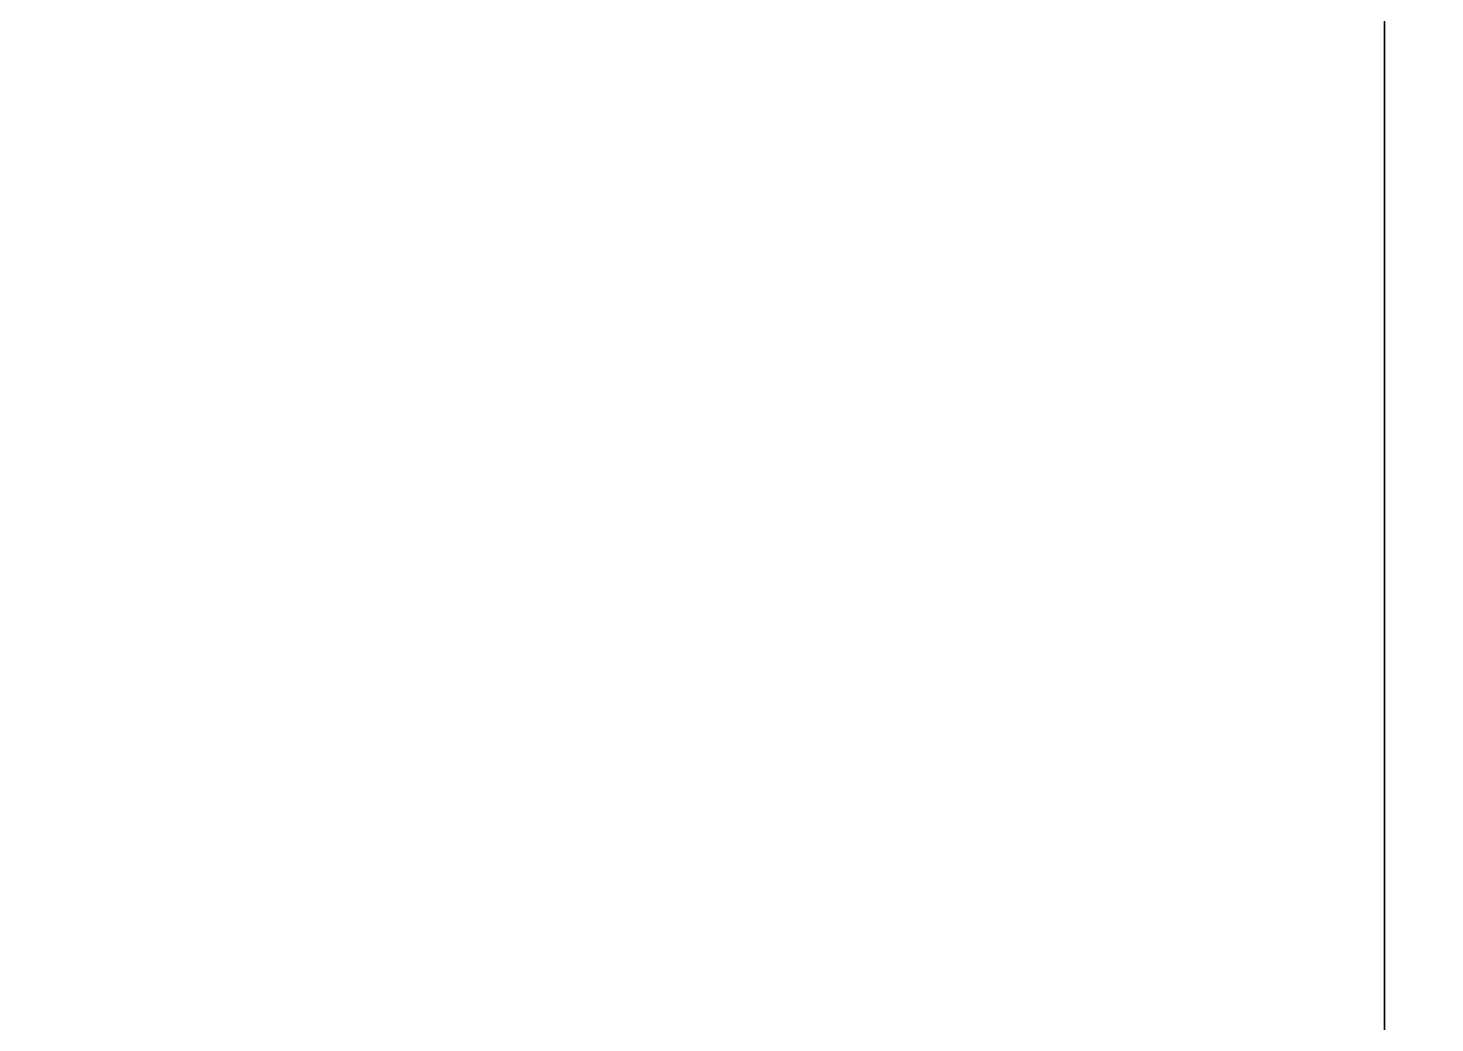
# Model space of a CAD drawing. Extents: x -80 to 2901, y -3352 to 80.
# Drawn here: x 1015.78 to 1033.64, y -560.38 to -547.75 of the extents above; entities that cross this region are included whole.
import ezdxf

# ---------------------------------------------------------------- set-up
doc = ezdxf.new("R2010")
doc.units = 0

# ---------------------------------------------------------------- blocks, each defined once
blk = doc.blocks.new('cocina Juan v2.bajo pileta 2p gola 72x18.Suelo1', base_point=(0, 18))
at = {"layer": 'Blanco', "color": 0}
for points in [[(0, 18), (0, 575), (800, 575), (800, 18)], [(0, 18, 18), (0, 575, 18), (800, 575, 18), (800, 18, 18)]]:
    blk.add_3dface(points, dxfattribs=at)
blk = doc.blocks.new('cocina Juan v2.bajo pileta 2p gola 72x18.Suelo')
at = {"layer": 'Blanco'}
blk.add_blockref('cocina Juan v2.bajo pileta 2p gola 72x18.Suelo1', (0, 18), dxfattribs=at)
blk = doc.blocks.new('cocina Juan v2.bajo pileta 2p gola 72x18.Lateral Izquierdo1', base_point=(0, 36, 778))
at = {"layer": 'Blanco', "color": 0}
for points in [[(18, 575, 18), (18, 18, 18), (0, 18, 18), (0, 575, 18)], [(0, 36, 778), (0, 18, 778), (18, 18, 778), (18, 36, 778)]]:
    blk.add_3dface(points, dxfattribs=at)
for points, invisible_edges in [([(18, 575, 18), (18, 36, 778), (18, 18, 18), (18, 575, 18)], 11), ([(18, 36, 778), (18, 18, 778), (18, 18, 18), (18, 36, 778)], 12)]:
    blk.add_3dface(points, dxfattribs=dict(at, invisible_edges=invisible_edges))
blk = doc.blocks.new('cocina Juan v2.bajo pileta 2p gola 72x18.Lateral Izquierdo')
at = {"layer": 'Blanco'}
blk.add_blockref('cocina Juan v2.bajo pileta 2p gola 72x18.Lateral Izquierdo1', (0, 36, 778), dxfattribs=at)
blk = doc.blocks.new('cocina Juan v2.bajo pileta 2p gola 72x18.gola placa sin fijaciones [1]1', base_point=(0, 36, 850))
at = {"layer": 'blanco', "color": 0}
for points in [[(0, 36, 778), (0, 18, 778), (800, 18, 778), (800, 36, 778)], [(800, 36, 850), (800, 18, 850), (0, 18, 850), (0, 36, 850)]]:
    blk.add_3dface(points, dxfattribs=at)
blk = doc.blocks.new('cocina Juan v2.bajo pileta 2p gola 72x18.gola placa sin fijaciones [1]')
at = {"layer": 'Blanco'}
blk.add_blockref('cocina Juan v2.bajo pileta 2p gola 72x18.gola placa sin fijaciones [1]1', (0, 36, 850), dxfattribs=at)
blk = doc.blocks.new('cocina Juan v2.bajo pileta 2p gola 72x18')
at = {"layer": 'cocina Juan v2.bajo pileta 2p gola 72x18.gola placa sin fijaciones [1]'}
blk.add_blockref('cocina Juan v2.bajo pileta 2p gola 72x18.gola placa sin fijaciones [1]', (0, 0), dxfattribs=at)
at = {"layer": 'cocina Juan v2.bajo pileta 2p gola 72x18.Lateral Izquierdo'}
blk.add_blockref('cocina Juan v2.bajo pileta 2p gola 72x18.Lateral Izquierdo', (0, 0), dxfattribs=at)
at = {"layer": 'cocina Juan v2.bajo pileta 2p gola 72x18.Suelo'}
blk.add_blockref('cocina Juan v2.bajo pileta 2p gola 72x18.Suelo', (0, 0), dxfattribs=at)

msp = doc.modelspace()

# ---------------------------------------------------------------- block references
msp.add_blockref('cocina Juan v2.bajo pileta 2p gola 72x18', (1015, -580, 100))

doc.saveas('drawing.dxf')
